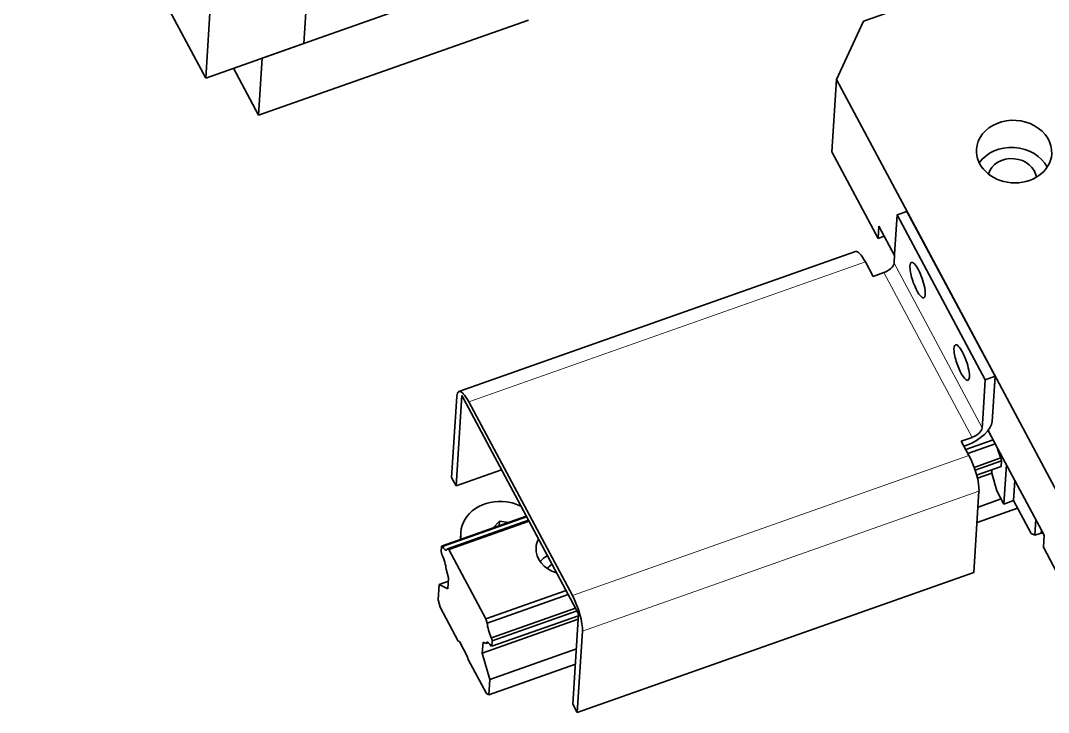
# Model space of a CAD drawing. Header units: millimetres. Extents: x 50851 to 121906, y -34238 to -12059.
# Drawn here: x 119128.98 to 119144.26, y -27280.95 to -27270.67 of the extents above; entities that cross this region are included whole.
import ezdxf

# ---------------------------------------------------------------- set-up
doc = ezdxf.new("R2010")
doc.units = ezdxf.units.MM
doc.layers.add('标注线', color=3, linetype='Continuous', lineweight=25)

# ---------------------------------------------------------------- blocks, each defined once
blk = doc.blocks.new('WWDA8SD8')
at = {"color": 7, "lineweight": 35}
for p, q in [((120749.44, -28411.89), (120745.36, -28475.57)), ((120727.13, -28482), (120692.73, -28417.78)), ((120727.13, -28482), (120731.21, -28418.32)), ((120737.62, -28478.3), (120787.75, -28460.62)), ((120736.94, -28488.92), (120787.07, -28471.23)), ((120844.27, -28482.3), (120874.99, -28539.64)), ((120871.93, -28537.99), (120855.55, -28507.41)), ((120873.76, -28537.35), (120857.38, -28506.76)), ((120847.81, -28514.21), (120774.15, -28540.19)), ((120874.99, -28539.64), (120887.27, -28562.58)), ((120796.39, -28581.46), (120775.92, -28543.23)), ((120795.24, -28578.05), (120775.99, -28542.12)), ((120869.8, -28573.77), (120796.14, -28599.75))]:
    blk.add_line(p, q, dxfattribs=at)
at = {"color": 7, "lineweight": 35, "ltscale": 0.483325}
for p, q in [((120849.29, -28471.43), (120867.53, -28465)), ((120745.36, -28475.57), (120727.13, -28482))]:
    blk.add_line(p, q, dxfattribs=at)
at = {"color": 7, "lineweight": 35, "ltscale": 0.299142}
blk.add_line((120844.27, -28482.3), (120849.29, -28471.43), dxfattribs=at)
at = {"color": 7, "lineweight": 35, "ltscale": 0.265873}
blk.add_line((120737.62, -28478.3), (120736.94, -28488.92), dxfattribs=at)
at = {"color": 7, "lineweight": 35, "ltscale": 0.247443}
blk.add_line((120736.94, -28488.92), (120732.26, -28480.19), dxfattribs=at)
at = {"color": 7, "lineweight": 35, "ltscale": 0.335839}
blk.add_line((120843.41, -28495.7), (120844.27, -28482.3), dxfattribs=at)
at = {"color": 7, "lineweight": 35, "ltscale": 0.455357}
blk.add_line((120852.01, -28511.76), (120843.41, -28495.7), dxfattribs=at)
at = {"color": 7, "lineweight": 35, "ltscale": 0.181915}
for p, q in [((120855.55, -28507.41), (120855.09, -28514.67)), ((120871.93, -28537.99), (120871.47, -28545.25))]:
    blk.add_line(p, q, dxfattribs=at)
at = {"color": 7, "lineweight": 35, "ltscale": 0.048333}
for p, q in [((120857.38, -28506.76), (120855.55, -28507.41)), ((120875.37, -28561.08), (120877.19, -28560.44))]:
    blk.add_line(p, q, dxfattribs=at)
at = {"color": 7, "lineweight": 35, "ltscale": 0.055974}
blk.add_line((120852.01, -28511.76), (120852.16, -28509.52), dxfattribs=at)
at = {"color": 7, "lineweight": 35, "ltscale": 0.154241}
blk.add_line((120855.07, -28514.96), (120852.16, -28509.52), dxfattribs=at)
at = {"color": 7, "lineweight": 35, "ltscale": 0.029875}
blk.add_line((120852.01, -28511.76), (120853.14, -28511.36), dxfattribs=at)
at = {"color": 7, "lineweight": 35, "ltscale": 0.04198}
for p, q in [((120854.98, -28516.34), (120855.09, -28514.67)), ((120871.36, -28546.93), (120871.47, -28545.25))]:
    blk.add_line(p, q, dxfattribs=at)
at = {"color": 7, "lineweight": 13}
for p, q in [((120849.65, -28516.13), (120775.99, -28542.12)), ((120871.36, -28546.93), (120854.98, -28516.34)), ((120869.47, -28548.69), (120853.09, -28518.1)), ((120868.89, -28552.07), (120795.24, -28578.05)), ((120870.76, -28558.69), (120797.11, -28584.67))]:
    blk.add_line(p, q, dxfattribs=at)
at = {"color": 7, "lineweight": 35, "ltscale": 0.075893}
blk.add_line((120849.65, -28516.13), (120851.08, -28518.81), dxfattribs=at)
at = {"color": 7, "lineweight": 35, "ltscale": 0.053165}
for p, q in [((120853.09, -28518.1), (120851.08, -28518.81)), ((120869.47, -28548.69), (120867.46, -28549.39))]:
    blk.add_line(p, q, dxfattribs=at)
at = {"color": 7, "lineweight": 35, "ltscale": 0.04833}
blk.add_line((120873.76, -28537.35), (120871.93, -28537.99), dxfattribs=at)
at = {"color": 7, "lineweight": 35, "ltscale": 0.209899}
blk.add_line((120873.76, -28537.35), (120873.22, -28545.72), dxfattribs=at)
at = {"color": 7, "lineweight": 35, "ltscale": 0.37782}
for p, q in [((120773.76, -28541.09), (120772.8, -28556.17)), ((120870.76, -28558.69), (120869.8, -28573.77)), ((120796.14, -28599.75), (120797.11, -28584.67))]:
    blk.add_line(p, q, dxfattribs=at)
at = {"color": 7, "lineweight": 35, "ltscale": 0.419801}
for p, q in [((120773.62, -28557.7), (120774.69, -28540.94)), ((120795.32, -28598.22), (120796.39, -28581.46))]:
    blk.add_line(p, q, dxfattribs=at)
at = {"color": 7, "lineweight": 35, "ltscale": 0.065052}
blk.add_line((120774.69, -28540.94), (120775.92, -28543.23), dxfattribs=at)
at = {"color": 7, "lineweight": 35, "ltscale": 0.096131}
blk.add_line((120874.27, -28550.81), (120872.45, -28547.42), dxfattribs=at)
at = {"color": 7, "lineweight": 35, "ltscale": 0.075892}
blk.add_line((120867.46, -28549.39), (120868.89, -28552.07), dxfattribs=at)
at = {"color": 7, "lineweight": 35, "ltscale": 0.134891}
blk.add_line((120873.38, -28549.14), (120868.29, -28550.94), dxfattribs=at)
at = {"color": 7, "lineweight": 35, "ltscale": 0.01406}
blk.add_line((120867.95, -28550.31), (120868.48, -28550.13), dxfattribs=at)
at = {"color": 7, "lineweight": 35, "ltscale": 0.134892}
blk.add_line((120873.79, -28549.91), (120868.7, -28551.7), dxfattribs=at)
at = {"color": 7, "lineweight": 35, "ltscale": 0.455355}
blk.add_line((120882.87, -28566.87), (120874.27, -28550.81), dxfattribs=at)
at = {"color": 7, "lineweight": 35, "ltscale": 0.131053}
blk.add_line((120874.81, -28552.52), (120869.86, -28554.27), dxfattribs=at)
at = {"color": 7, "lineweight": 35, "ltscale": 0.130209}
blk.add_line((120874.96, -28553.08), (120870.05, -28554.81), dxfattribs=at)
at = {"color": 7, "lineweight": 35, "ltscale": 0.014457}
blk.add_line((120874.81, -28552.52), (120874.96, -28553.08), dxfattribs=at)
at = {"color": 7, "lineweight": 35, "ltscale": 0.02562}
for p, q in [((120874.96, -28553.08), (120874.9, -28554.1)), ((120780.34, -28586.46), (120780.27, -28587.48))]:
    blk.add_line(p, q, dxfattribs=at)
at = {"color": 7, "lineweight": 35, "ltscale": 0.224057}
blk.add_line((120782.07, -28554.72), (120773.62, -28557.7), dxfattribs=at)
at = {"color": 7, "lineweight": 35, "ltscale": 0.121231}
blk.add_line((120874.9, -28554.1), (120870.32, -28555.72), dxfattribs=at)
at = {"color": 7, "lineweight": 35, "ltscale": 0.070351}
blk.add_line((120873.12, -28555.34), (120870.47, -28556.28), dxfattribs=at)
at = {"color": 7, "lineweight": 35, "ltscale": 0.015657}
blk.add_line((120873.16, -28554.71), (120873.12, -28555.34), dxfattribs=at)
at = {"color": 7, "lineweight": 35, "ltscale": 0.085355}
blk.add_line((120873.12, -28555.34), (120874.05, -28558.63), dxfattribs=at)
at = {"color": 7, "lineweight": 35, "ltscale": 0.184034}
blk.add_line((120875.84, -28553.74), (120875.37, -28561.08), dxfattribs=at)
at = {"color": 7, "lineweight": 35, "ltscale": 0.043368}
blk.add_line((120772.8, -28556.17), (120773.62, -28557.7), dxfattribs=at)
at = {"color": 7, "lineweight": 35, "ltscale": 0.093477}
blk.add_line((120877.43, -28556.71), (120877.19, -28560.44), dxfattribs=at)
at = {"color": 7, "lineweight": 35, "ltscale": 0.06975}
blk.add_line((120875.37, -28561.08), (120874.05, -28558.63), dxfattribs=at)
at = {"color": 7, "lineweight": 35, "ltscale": 0.113262}
blk.add_line((120874.85, -28560.11), (120870.58, -28561.62), dxfattribs=at)
at = {"color": 7, "lineweight": 35, "ltscale": 0.17347}
blk.add_line((120880.47, -28566.56), (120877.19, -28560.44), dxfattribs=at)
at = {"color": 7, "lineweight": 35, "ltscale": 0.199683}
blk.add_line((120877.93, -28561.81), (120870.39, -28564.47), dxfattribs=at)
at = {"color": 7, "lineweight": 35, "ltscale": 0.417632}
blk.add_line((120786.67, -28563.31), (120770.92, -28568.87), dxfattribs=at)
at = {"color": 7, "lineweight": 35, "ltscale": 0.414491}
blk.add_line((120786.74, -28563.44), (120771.11, -28568.96), dxfattribs=at)
at = {"color": 7, "lineweight": 35, "ltscale": 0.399226}
for p, q in [((120772.02, -28569.38), (120787.08, -28564.07)), ((120794.48, -28577.88), (120779.42, -28583.2))]:
    blk.add_line(p, q, dxfattribs=at)
at = {"color": 7, "lineweight": 35, "ltscale": 0.394557}
for p, q in [((120787.18, -28564.26), (120772.3, -28569.51)), ((120794.07, -28577.12), (120779.18, -28582.37))]:
    blk.add_line(p, q, dxfattribs=at)
at = {"color": 7, "lineweight": 35, "ltscale": 0.042894}
blk.add_line((120781.67, -28564.25), (120780.49, -28565.49), dxfattribs=at)
at = {"color": 7, "lineweight": 35, "ltscale": 0.021125}
blk.add_line((120781.67, -28564.25), (120781.62, -28565.1), dxfattribs=at)
at = {"color": 7, "lineweight": 35, "ltscale": 0.042715}
blk.add_line((120783.37, -28564.48), (120781.67, -28564.25), dxfattribs=at)
at = {"color": 7, "lineweight": 35, "ltscale": 0.072487}
blk.add_line((120881.32, -28563.97), (120881.13, -28566.87), dxfattribs=at)
at = {"color": 7, "lineweight": 35, "ltscale": 0.032764}
blk.add_line((120774.42, -28567.64), (120774.51, -28566.33), dxfattribs=at)
at = {"color": 7, "lineweight": 35, "ltscale": 0.018396}
blk.add_line((120880.47, -28566.56), (120881.13, -28566.87), dxfattribs=at)
at = {"color": 7, "lineweight": 35, "ltscale": 0.031415}
blk.add_line((120881.13, -28566.87), (120882.32, -28566.45), dxfattribs=at)
at = {"color": 7, "lineweight": 35, "ltscale": 0.012591}
blk.add_line((120882.15, -28566.51), (120882.65, -28566.47), dxfattribs=at)
at = {"color": 7, "lineweight": 35, "ltscale": 0.013627}
blk.add_line((120882.35, -28565.91), (120882.32, -28566.45), dxfattribs=at)
at = {"color": 7, "lineweight": 35, "ltscale": 0.055971}
blk.add_line((120882.73, -28569.1), (120882.87, -28566.87), dxfattribs=at)
at = {"color": 7, "lineweight": 35, "ltscale": 0.025623}
blk.add_line((120770.85, -28569.89), (120770.92, -28568.87), dxfattribs=at)
at = {"color": 7, "lineweight": 35, "ltscale": 0.014038}
blk.add_line((120771.01, -28570.43), (120770.85, -28569.89), dxfattribs=at)
at = {"color": 7, "lineweight": 35, "ltscale": 0.005159}
blk.add_line((120770.92, -28568.87), (120771.11, -28568.96), dxfattribs=at)
at = {"color": 7, "lineweight": 35, "ltscale": 0.00767}
blk.add_line((120772.02, -28569.38), (120772.3, -28569.51), dxfattribs=at)
at = {"color": 7, "lineweight": 35, "ltscale": 0.36473}
blk.add_line((120772.3, -28569.51), (120779.18, -28582.37), dxfattribs=at)
at = {"color": 7, "lineweight": 35, "ltscale": 0.195154}
blk.add_line((120886.41, -28575.98), (120882.73, -28569.1), dxfattribs=at)
at = {"color": 7, "lineweight": 35, "ltscale": 0.042405}
blk.add_line((120772.24, -28574.79), (120771.78, -28573.16), dxfattribs=at)
at = {"color": 7, "lineweight": 35, "ltscale": 0.071371}
blk.add_line((120770.28, -28578.88), (120770.46, -28576.03), dxfattribs=at)
at = {"color": 7, "lineweight": 35, "ltscale": 0.04601}
blk.add_line((120772.2, -28575.41), (120770.46, -28576.03), dxfattribs=at)
at = {"color": 7, "lineweight": 35, "ltscale": 0.045384}
blk.add_line((120770.46, -28576.03), (120772.11, -28576.79), dxfattribs=at)
at = {"color": 7, "lineweight": 35, "ltscale": 0.050084}
for p, q in [((120772.11, -28576.79), (120772.24, -28574.79)), ((120778.63, -28586.72), (120778.5, -28588.72))]:
    blk.add_line(p, q, dxfattribs=at)
at = {"color": 7, "lineweight": 35, "ltscale": 0.034373}
blk.add_line((120770.65, -28580.2), (120770.28, -28578.88), dxfattribs=at)
at = {"color": 7, "lineweight": 35, "ltscale": 0.17889}
for p, q in [((120774.03, -28586.51), (120770.65, -28580.2)), ((120779.25, -28596.25), (120775.87, -28589.95))]:
    blk.add_line(p, q, dxfattribs=at)
at = {"color": 7, "lineweight": 35, "ltscale": 0.41449}
blk.add_line((120795.82, -28580.38), (120780.18, -28585.9), dxfattribs=at)
at = {"color": 7, "lineweight": 35, "ltscale": 0.426781}
for p, q in [((120796.37, -28581.8), (120780.27, -28587.48)), ((120795.98, -28587.93), (120779.88, -28593.61)), ((120795.8, -28590.78), (120779.7, -28596.46))]:
    blk.add_line(p, q, dxfattribs=at)
at = {"color": 7, "lineweight": 35, "ltscale": 0.41763}
blk.add_line((120796.09, -28580.9), (120780.34, -28586.46), dxfattribs=at)
at = {"color": 7, "lineweight": 35, "ltscale": 0.472792}
blk.add_line((120796.33, -28582.43), (120778.5, -28588.72), dxfattribs=at)
at = {"color": 7, "lineweight": 35, "ltscale": 0.021497}
blk.add_line((120779.18, -28582.37), (120779.42, -28583.2), dxfattribs=at)
at = {"color": 7, "lineweight": 35, "ltscale": 0.014458}
blk.add_line((120780.18, -28585.9), (120780.34, -28586.46), dxfattribs=at)
at = {"color": 7, "lineweight": 35, "ltscale": 0.006132}
blk.add_line((120774.25, -28586.61), (120774.03, -28586.51), dxfattribs=at)
at = {"color": 7, "lineweight": 35, "ltscale": 0.075896}
blk.add_line((120775.69, -28589.29), (120774.25, -28586.61), dxfattribs=at)
at = {"color": 7, "lineweight": 35, "ltscale": 0.01513}
blk.add_line((120779.17, -28586.97), (120778.63, -28586.72), dxfattribs=at)
at = {"color": 7, "lineweight": 35, "ltscale": 0.011854}
blk.add_line((120779.17, -28586.97), (120779.62, -28586.81), dxfattribs=at)
at = {"color": 7, "lineweight": 35, "ltscale": 0.00501}
blk.add_line((120780.27, -28587.48), (120780.09, -28587.39), dxfattribs=at)
at = {"color": 7, "lineweight": 35, "ltscale": 0.017185}
blk.add_line((120775.87, -28589.95), (120775.69, -28589.29), dxfattribs=at)
at = {"color": 7, "lineweight": 35, "ltscale": 0.127179}
blk.add_line((120778.5, -28588.72), (120779.88, -28593.61), dxfattribs=at)
at = {"color": 7, "lineweight": 35, "ltscale": 0.071368}
blk.add_line((120779.88, -28593.61), (120779.7, -28596.46), dxfattribs=at)
at = {"color": 7, "lineweight": 35, "ltscale": 0.012266}
blk.add_line((120779.7, -28596.46), (120779.25, -28596.25), dxfattribs=at)
at = {"color": 7, "lineweight": 35, "ltscale": 0.043367}
blk.add_line((120795.32, -28598.22), (120796.14, -28599.75), dxfattribs=at)
at = {"color": 7, "lineweight": 35}
for centre, major_axis, ratio, start_param, end_param in [((120877.28, -28495.65), (-6.99, 0.45), 0.828673, 3.141697, 6.28329), ((120877.28, -28495.65), (-6.99, 0.45), 0.828673, 0.000104, 1.546026), ((120876.95, -28500.68), (-6.99, 0.45), 0.828673, 3.590767, 5.834011), ((120877.28, -28495.65), (-6.99, 0.45), 0.828673, 1.546026, 3.141697), ((120876.95, -28500.68), (-4.49, 0.29), 0.828673, 4.687619, 6.13264), ((120876.95, -28500.68), (-4.49, 0.29), 0.828673, 3.292138, 4.687619), ((120849.47, -28518.93), (1.66, -4.72), 0.256102, 2.111662, 3.141593), ((120853.16, -28516.99), (-1.76, -0.94), 0.497707, 1.271057, 2.841854), ((120859.36, -28519.52), (1.16, -3.3), 0.256102, 3.141593, 4.753255), ((120859.36, -28519.52), (1.16, -3.3), 0.256102, 0, 3.141593), ((120859.36, -28519.52), (1.16, -3.3), 0.256102, 4.753255, 6.283185), ((120867.55, -28534.81), (1.16, -3.3), 0.256102, 3.141593, 4.753255), ((120867.55, -28534.81), (1.16, -3.3), 0.256102, 0, 3.141593), ((120867.55, -28534.81), (1.16, -3.3), 0.256102, 4.753255, 6.283185), ((120775.81, -28544.91), (-1.66, 4.72), 0.256102, 5.253255, 6.283185), ((120775.81, -28544.91), (-1.66, 4.72), 0.256102, 6.283185, 6.824051), ((120868.66, -28547.33), (4.41, 2.36), 0.497707, 4.41265, 5.983446), ((120869.54, -28547.57), (1.76, 0.94), 0.497707, 4.41265, 5.983446), ((120875.06, -28551.46), (0.82, -2.34), 0.256102, 4.238642, 5.089939), ((120868.72, -28554.86), (1.66, -4.72), 0.256102, 0.540866, 2.111662), ((120781.99, -28566.81), (7.48, -0.48), 0.828672, 1.487324, 3.141639), ((120781.99, -28566.81), (7.48, -0.48), 0.828672, 1.108353, 1.487324), ((120781.99, -28566.81), (7.48, -0.48), 0.828672, 3.141639, 3.343412), ((120793.97, -28569.51), (-5.49, 0.35), 0.828673, 5.918967, 6.283136), ((120770.76, -28571.5), (0.82, -2.34), 0.256102, 0.699218, 1.953311), ((120771.03, -28567.28), (0.82, -2.34), 0.256102, 5.416571, 6.283186), ((120771.03, -28567.28), (0.82, -2.34), 0.256102, 0, 0.37755), ((120793.97, -28569.51), (-5.49, 0.35), 0.828673, 6.283136, 7.597864), ((120793.65, -28574.53), (-5.49, 0.35), 0.828673, 5.350493, 5.697649), ((120793.65, -28574.53), (3.49, -0.22), 0.828673, 2.303682, 2.679916), ((120795.06, -28580.84), (-1.66, 4.72), 0.256102, 3.682459, 5.253255), ((120780.43, -28584.84), (0.82, -2.34), 0.256102, 3.845775, 5.089939), ((120780.16, -28589.06), (0.82, -2.34), 0.256102, 3.141593, 3.524107), ((120780.16, -28589.06), (0.82, -2.34), 0.256102, 2.270014, 3.141593)]:
    blk.add_ellipse(centre, major_axis=major_axis, ratio=ratio, start_param=start_param, end_param=end_param, dxfattribs=at)

msp = doc.modelspace()

# ---------------------------------------------------------------- block references
at = {"layer": '标注线', "xscale": 0.07999999998719431, "yscale": 0.08000000000174623, "zscale": 0.08000000000000002}
msp.add_blockref('WWDA8SD8', (109473.565, -24992.966), dxfattribs=at)

doc.saveas('drawing.dxf')
